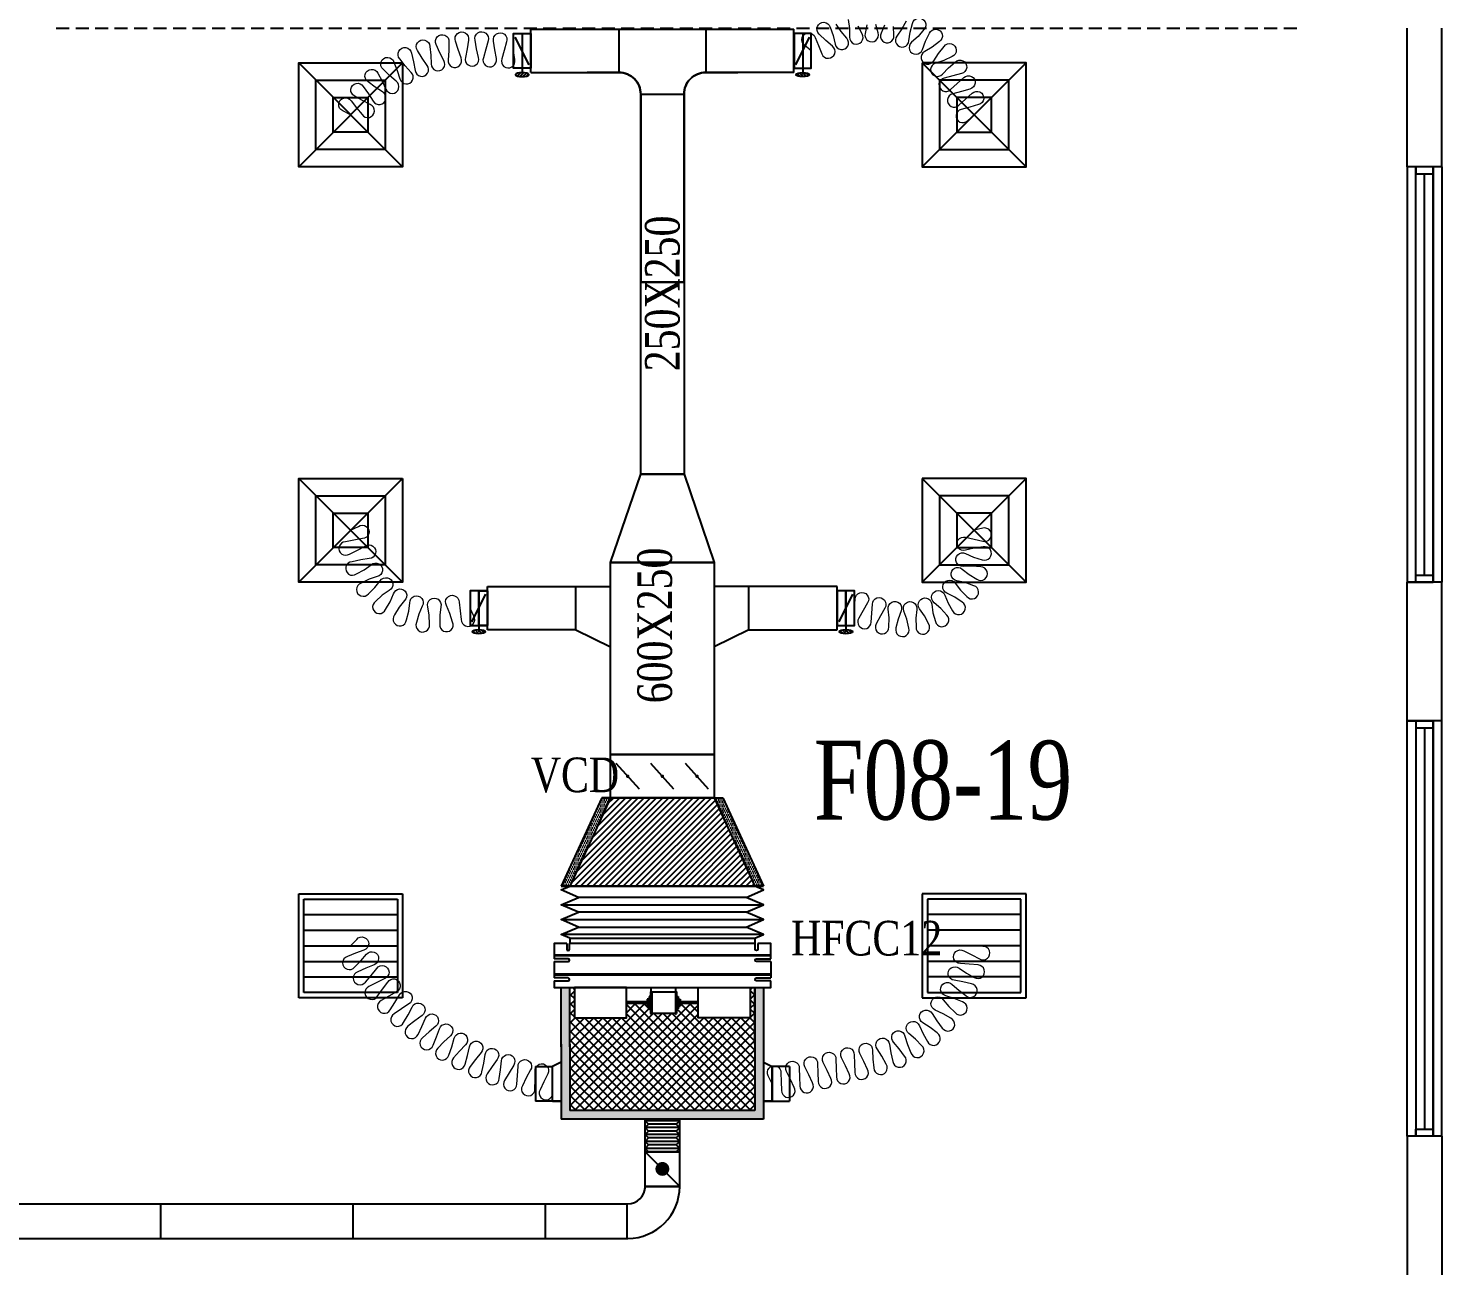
# Model space of a CAD drawing. Header units: metres. Extents: x 352651 to 1421851, y -87441 to -24441.
# Drawn here: x 1014321 to 1022482, y -48460 to -41260 of the extents above; entities that cross this region are included whole.
import ezdxf

# ---------------------------------------------------------------- set-up
doc = ezdxf.new("R2010")
doc.units = ezdxf.units.M
doc.header["$LTSCALE"] = 300
doc.header["$MEASUREMENT"] = 0
doc.linetypes.add('DASHED2', pattern=[0.375, 0.25, -0.125])
for name, color, linetype in [('bat noi mem', 4, 'CONTINUOUS'), ('CUA', 8, 'CONTINUOUS'), ('CUAGIO', 2, 'CONTINUOUS'), ('KHUAT', 8, 'DASHED2'), ('KT', 1, 'CONTINUOUS'), ('THAY', 9, 'CONTINUOUS'), ('thiet bi', 11, 'CONTINUOUS'), ('TUONG', 7, 'CONTINUOUS')]:
    doc.layers.add(name, color=color, linetype=linetype)
doc.layers.add('noi mem', color=5, linetype='BATTING', lineweight=0)
doc.styles.add('PHU', font='vntimeh.shx', dxfattribs={"width": 0.8})
doc.styles.add('ROMANS', font='romans.shx', dxfattribs={"width": 0.75, "bigfont": 'romancvn.shx'})
doc.linetypes.add('BATTING', pattern='A,0.0001,-0.1,[134,ltypeshp.shx,S=0.1,R=0,X=-0.1,Y=0],-0.2,[134,ltypeshp.shx,S=0.1,R=180,X=0.1,Y=0],-0.1', length=0.4001)
pattern_1 = [(0, (556795.674, -331490.506), (6.25, 12.5), [0, -12.5])]

# ---------------------------------------------------------------- blocks, each defined once
blk = doc.blocks.new('SAD')
at = {"layer": 'CUAGIO', "color": 8}
for p, q in [((-300, -300), (300, 300)), ((300, -300), (-300, 300))]:
    blk.add_line(p, q, dxfattribs=at)
at = {"layer": 'CUAGIO'}
blk.add_lwpolyline([(300, -300), (300, 300), (-300, 300), (-300, -300)], close=True, dxfattribs=at)
at = {"layer": 'CUAGIO', "color": 8}
for points in [[(200, -200), (200, 200), (-200, 200), (-200, -200)], [(100, -100), (100, 100), (-100, 100), (-100, -100)]]:
    blk.add_lwpolyline(points, close=True, dxfattribs=at)
blk = doc.blocks.new('SAG')
at = {"layer": 'CUAGIO'}
for p, q in [((-300, 300), (-300, -300)), ((300, 300), (-300, 300)), ((300, -300), (300, 300)), ((-300, -300), (300, -300))]:
    blk.add_line(p, q, dxfattribs=at)
at = {"layer": 'CUAGIO', "color": 8}
for p, q in [((-270, 270), (-270, -270)), ((270, 270), (-270, 270)), ((-180, -270), (-180, 270)), ((-90, -270), (-90, 270)), ((0, -270), (0, 270)), ((90, -270), (90, 270)), ((180, -270), (180, 270)), ((270, -270), (270, 270)), ((-270, -270), (270, -270))]:
    blk.add_line(p, q, dxfattribs=at)
blk = doc.blocks.new('1-van gio D200')
at = {"layer": 'CUAGIO'}
h = blk.add_hatch(dxfattribs=at)
h.set_pattern_fill('ANSI31', color=256, scale=100, style=0)
edge = h.paths.add_edge_path()
edge.add_ellipse((486127, -58494), major_axis=(-38.1, 0), ratio=0.310482, start_angle=0, end_angle=360, ccw=False)
for p, q in [((486127, -58257.4), (486127, -58494)), ((486167, -58437.3), (486087.1, -58277.5))]:
    blk.add_line(p, q, dxfattribs=at)
at = {"layer": 'CUAGIO', "const_width": 3}
for points in [[(486127, -58457.4), (486177, -58457.4), (486177, -58257.4), (486077, -58257.4), (486077, -58457.4), (486127, -58457.4)], [(486127, -58257.4), (486127, -58494)], [(486167, -58437.3), (486087.1, -58277.5)]]:
    blk.add_lwpolyline(points, dxfattribs=at)
at = {"layer": 'CUAGIO'}
blk.add_lwpolyline([(486177, -58457.4), (486077, -58457.4), (486077, -58257.4), (486177, -58257.4)], close=True, dxfattribs=at)
at = {"layer": 'CUAGIO', "const_width": 5.35}
blk.add_lwpolyline([(486130.7, -58357.4, -1), (486123.3, -58357.4, -1)], format="xyb", close=True, dxfattribs=at)
at = {"layer": 'CUAGIO', "extrusion": (0, 0, -1)}
blk.add_ellipse((486127, -58494), major_axis=(-38.1, 0), ratio=0.310482, start_param=-1.570796, end_param=4.712389, dxfattribs=at)

msp = doc.modelspace()

# ---------------------------------------------------------------- hatches: boundary and pattern name
at = {"layer": 'CUAGIO'}
h = msp.add_hatch(dxfattribs=at)
h.set_pattern_fill('DOTS', color=256, scale=200, style=0)
h.set_pattern_definition(pattern_1)
h.paths.add_polyline_path([(1017448.6, -46215.4), (1017398.6, -46215.4), (1017632.1, -45705.4), (1017682.1, -45705.4)])
h = msp.add_hatch(dxfattribs=at)
h.set_pattern_fill('ANSI31', color=256, scale=200, style=0)
h.set_pattern_definition([(45, (174941.88, -89186.35), (-17.6776695, 17.6776695), [])])
h.paths.add_polyline_path([(1018282.1, -45705.4), (1017682.1, -45705.4), (1017448.6, -46215.4), (1018515.6, -46215.4)])
h = msp.add_hatch(dxfattribs=at)
h.set_pattern_fill('DOTS', color=256, scale=200, style=0)
h.set_pattern_definition(pattern_1)
h.paths.add_polyline_path([(1018282.1, -45705.4), (1018332.1, -45705.4), (1018565.6, -46215.4), (1018515.6, -46215.4)])
h = msp.add_hatch(dxfattribs=at)
h.set_pattern_fill('DOTS', color=2, scale=200, style=0)
h.set_pattern_definition([(0, (466888.366, 9924.605), (6.25, 12.5), [0, -12.5])])
h.paths.add_polyline_path([(1018565.6, -46800.9), (1018515.6, -46800.9), (1018515.6, -47510.9), (1017448.6, -47510.9), (1017448.6, -47128.2), (1017448.6, -46800.9), (1017398.6, -46800.9), (1017398.6, -47143.2), (1017398.6, -47560.9), (1018565.6, -47560.9)])
at = {"layer": 'CUAGIO', "ltscale": 1.5}
h = msp.add_hatch(dxfattribs=at)
h.set_pattern_fill('ANSI37', color=9, scale=300, angle=360, style=0)
h.set_pattern_definition([(45, (550603.715, -651.24), (-26.5165043, 26.5165043), []), (135, (550603.715, -651.24), (-26.5165043, -26.5165043), [])])
h.paths.add_polyline_path([(1018515.6, -47510.9), (1018515.6, -46800.9), (1018489.6, -46800.9), (1018489.6, -46975.9), (1018189.6, -46975.9), (1018189.6, -46892.9), (1018084.3, -46892.9), (1018084.3, -46908.6), (1018073.8, -46908.6), (1018073.8, -46924.4), (1018063.9, -46924.4), (1018063.9, -46949.3, -1), (1018057.4, -46951.4), (1017921.2, -46951.4, -1), (1017914.8, -46949.3), (1017914.8, -46924.4), (1017904.9, -46924.4), (1017904.9, -46908.6), (1017894.3, -46908.6), (1017894.3, -46892.9), (1017774.7, -46892.9), (1017774.7, -46975.9), (1017474.7, -46975.9), (1017474.7, -46800.9), (1017448.6, -46800.9), (1017448.6, -47143.2), (1017448.6, -47510.9)])

# ---------------------------------------------------------------- linework, layer by layer
at = {"layer": 'bat noi mem'}
for p, q in [((1017448.6, -46215.4), (1018515.6, -46215.4)), ((1018515.6, -46215.4), (1017448.6, -46215.4)), ((1017398.6, -46322.5), (1018565.6, -46322.5)), ((1018465.6, -46279.7), (1017498.6, -46279.7)), ((1017398.6, -46408.2), (1018565.6, -46408.2)), ((1018465.6, -46365.4), (1017498.6, -46365.4)), ((1018565.6, -46493.9), (1017398.6, -46493.9)), ((1017498.6, -46451.1), (1018465.6, -46451.1)), ((1017882.1, -47569.6), (1017890.8, -47560.9)), ((1018082.1, -47569.6), (1017882.1, -47569.6)), ((1017882.1, -47569.6), (1017902.1, -47589.6)), ((1018082.1, -47569.6), (1018062.1, -47589.6)), ((1018082.1, -47569.6), (1018073.4, -47560.9)), ((1017902.1, -47589.6), (1017882.1, -47609.6)), ((1018082.1, -47609.6), (1017882.1, -47609.6)), ((1017882.1, -47609.6), (1017902.1, -47629.6)), ((1017902.1, -47629.6), (1017882.1, -47649.6)), ((1018082.1, -47649.6), (1017882.1, -47649.6)), ((1017882.1, -47649.6), (1017902.1, -47669.6)), ((1018062.1, -47589.6), (1017902.1, -47589.6)), ((1018062.1, -47629.6), (1017902.1, -47629.6)), ((1018062.1, -47589.6), (1018082.1, -47609.6)), ((1018082.1, -47609.6), (1018062.1, -47629.6)), ((1018062.1, -47629.6), (1018082.1, -47649.6)), ((1018082.1, -47649.6), (1018062.1, -47669.6)), ((1017902.1, -47669.6), (1017882.1, -47689.6)), ((1018082.1, -47689.6), (1017882.1, -47689.6)), ((1017882.1, -47689.6), (1017902.1, -47709.6)), ((1017902.1, -47709.6), (1017882.1, -47729.6)), ((1018082.1, -47729.6), (1017882.1, -47729.6)), ((1017882.1, -47729.6), (1017902.1, -47749.6)), ((1018062.1, -47669.6), (1017902.1, -47669.6)), ((1018062.1, -47709.6), (1017902.1, -47709.6)), ((1018062.1, -47669.6), (1018082.1, -47689.6)), ((1018082.1, -47689.6), (1018062.1, -47709.6)), ((1018062.1, -47709.6), (1018082.1, -47729.6)), ((1018082.1, -47729.6), (1018062.1, -47749.6)), ((1018062.1, -47749.6), (1017902.1, -47749.6))]:
    msp.add_line(p, q, dxfattribs=at)
for points in [[(1017448.6, -46515.4), (1017398.6, -46493.9), (1017498.6, -46451.1), (1017398.6, -46408.2), (1017498.6, -46365.4), (1017398.6, -46322.5), (1017498.6, -46279.7), (1017398.6, -46236.8), (1017448.6, -46215.4)], [(1018515.6, -46515.4), (1018565.6, -46493.9), (1018465.6, -46451.1), (1018565.6, -46408.2), (1018465.6, -46365.4), (1018565.6, -46322.5), (1018465.6, -46279.7), (1018565.6, -46236.8), (1018515.6, -46215.4)]]:
    msp.add_lwpolyline(points, dxfattribs=at)
at = {"layer": 'CUA', "linetype": 'Continuous'}
for p, q in [((1022332.1, -44459.6), (1022332.1, -42059.6)), ((1022382.1, -44419.6), (1022382.1, -42099.6)), ((1022432.1, -42059.6), (1022432.1, -44459.6)), ((1022432.1, -44459.6), (1022432.1, -42059.6)), ((1022332.1, -45259.6), (1022332.1, -47659.6)), ((1022432.1, -47659.6), (1022432.1, -45259.6)), ((1022432.1, -45259.6), (1022432.1, -47659.6)), ((1022382.1, -45299.6), (1022382.1, -47619.6))]:
    msp.add_line(p, q, dxfattribs=at)
for points in [[(1022332.1, -42059.6), (1022332.1, -42099.6), (1022432.1, -42099.6), (1022432.1, -42059.6)], [(1022332.1, -44459.6), (1022332.1, -44419.6), (1022432.1, -44419.6), (1022432.1, -44459.6)], [(1022332.1, -45259.6), (1022332.1, -45299.6), (1022432.1, -45299.6), (1022432.1, -45259.6)], [(1022332.1, -47659.6), (1022332.1, -47619.6), (1022432.1, -47619.6), (1022432.1, -47659.6)]]:
    msp.add_lwpolyline(points, close=True, dxfattribs=at)
at = {"layer": 'CUAGIO'}
for p, q in [((1017222.1, -41515.4), (1017222.1, -41265.4)), ((1017732.1, -41515.4), (1017732.1, -41265.4)), ((1018232.1, -41265.4), (1018232.1, -41515.4)), ((1018742.1, -41515.4), (1018742.1, -41265.4)), ((1017857.1, -41640.4), (1018107.1, -41640.4)), ((1016972.1, -44733.5), (1016972.1, -44483.5)), ((1016972.1, -44483.5), (1017682.1, -44483.5)), ((1017482.1, -44733.5), (1017482.1, -44483.5)), ((1018992.1, -44483.5), (1018282.1, -44483.5)), ((1018482.1, -44733.5), (1018482.1, -44483.5)), ((1018992.1, -44733.5), (1018992.1, -44483.5)), ((1017482.1, -44733.5), (1016972.1, -44733.5)), ((1017482.1, -44733.5), (1017682.1, -44833.5)), ((1018482.1, -44733.5), (1018282.1, -44833.5)), ((1018482.1, -44733.5), (1018992.1, -44733.5)), ((1018282.1, -45455.4), (1017682.1, -45455.4)), ((1017849.1, -45654.7), (1017715.2, -45506.1)), ((1018049.1, -45654.7), (1017915.2, -45506.1)), ((1018249.1, -45654.7), (1018115.2, -45506.1)), ((1017632.1, -45705.4), (1017398.6, -46215.4)), ((1017682.1, -45705.4), (1017448.6, -46215.4)), ((1017682.1, -45705.4), (1017632.1, -45705.4)), ((1017632.1, -45705.4), (1018332.1, -45705.4)), ((1017682.1, -45705.4), (1017632.1, -45705.4)), ((1018282.1, -45705.4), (1018515.6, -46215.4)), ((1018282.1, -45705.4), (1018332.1, -45705.4)), ((1018282.1, -45705.4), (1018332.1, -45705.4)), ((1018332.1, -45705.4), (1018565.6, -46215.4)), ((1018565.6, -46215.4), (1017398.6, -46215.4)), ((1017398.6, -46215.4), (1018565.6, -46215.4)), ((1017448.6, -46215.4), (1018515.6, -46215.4)), ((1018515.6, -46215.4), (1017448.6, -46215.4)), ((1017398.6, -47143.2), (1017398.6, -46800.9)), ((1017448.6, -47143.2), (1017448.6, -46800.9)), ((1018515.6, -47128.2), (1018515.6, -46800.9)), ((1017398.6, -47128.2), (1017398.6, -47560.9)), ((1017448.6, -47128.2), (1017448.6, -47510.9)), ((1018515.6, -47128.2), (1018515.6, -47509.1)), ((1017248.9, -47256.9), (1017248.9, -47456.9)), ((1017348.6, -47456.9), (1017348.6, -47256.9)), ((1017348.6, -47456.9), (1017348.6, -47256.9)), ((1018615.6, -47256.9), (1018615.6, -47456.9)), ((1018615.6, -47456.9), (1018615.6, -47256.9)), ((1018715.3, -47256.9), (1018715.3, -47456.9)), ((1017348.6, -47456.9), (1017248.9, -47456.9)), ((1018615.6, -47456.9), (1018715.3, -47456.9)), ((1017882.1, -47749.6), (1018082.1, -47949.6)), ((1017882.1, -47963.5), (1017882.1, -47752.6)), ((1018082.1, -47963.5), (1018082.1, -47752.6)), ((1018082.1, -47963.5), (1018082.1, -47752.6)), ((1018082.1, -47949.6), (1017882.1, -47949.6)), ((1007607.1, -48049.6), (1017782.1, -48049.6)), ((1015087.1, -48249.6), (1015087.1, -48049.6)), ((1016197.1, -48249.6), (1016197.1, -48049.6)), ((1017307.1, -48250.9), (1017307.1, -48050.9)), ((1017778, -48249.6), (1017778, -48049.6)), ((1010647.1, -48249.6), (1017782.1, -48249.6))]:
    msp.add_line(p, q, dxfattribs=at)
at = {"layer": 'CUAGIO', "ltscale": 1.5}
msp.add_line((1017222.1, -41265.4), (1018742.1, -41265.4), dxfattribs=at)
at = {"layer": 'CUAGIO', "color": 2}
for p, q in [((1018515.6, -46800.9), (1018515.6, -47510.9)), ((1018565.6, -46800.9), (1018565.6, -47560.9)), ((1018565.6, -47560.9), (1017398.6, -47560.9)), ((1018515.6, -47510.9), (1017448.6, -47510.9)), ((1017882.1, -47950.9), (1017882.1, -47560.9)), ((1018082.1, -47950.9), (1018082.1, -47560.9)), ((1017882.1, -47749.6), (1018082.1, -47749.6)), ((1017882.1, -47949.6), (1018082.1, -47949.6))]:
    msp.add_line(p, q, dxfattribs=at)
at = {"layer": 'CUAGIO'}
for points in [[(1017222.1, -41515.4), (1017732.1, -41515.4, -0.414214), (1017857.1, -41640.4), (1017857.1, -42725.4), (1018107.1, -42725.4), (1018107.1, -41640.4, -0.414214), (1018232.1, -41515.4), (1018417.1, -41515.4)], [(1018742.1, -41515.4), (1018232.1, -41515.4, 0.414214), (1018107.1, -41640.4), (1018107.1, -42725.4), (1017857.1, -42725.4), (1017857.1, -41640.4, 0.414214), (1017732.1, -41515.4), (1017547.1, -41515.4)]]:
    msp.add_lwpolyline(points, format="xyb", dxfattribs=at)
for points in [[(1017857.1, -43835.4), (1017857.1, -42725.4), (1018107.1, -42725.4), (1018107.1, -43835.4)], [(1018282.1, -44345.4), (1017682.1, -44345.4), (1017857.1, -43835.4), (1018107.1, -43835.4)], [(1016972.1, -44708.5), (1016922.1, -44708.5), (1016922.1, -44508.5), (1016972.1, -44508.5)], [(1018992.1, -44708.5), (1019042.1, -44708.5), (1019042.1, -44508.5), (1018992.1, -44508.5)], [(1017682.1, -45455.4), (1018282.1, -45455.4), (1018282.1, -45705.4), (1017682.1, -45705.4)]]:
    msp.add_lwpolyline(points, close=True, dxfattribs=at)
at = {"layer": 'CUAGIO', "color": 2}
msp.add_lwpolyline([(1017682.1, -44345.4), (1018282.1, -44345.4), (1018282.1, -45455.4), (1017682.1, -45455.4)], close=True, dxfattribs=at)
at = {"layer": 'CUAGIO'}
for points, const_width in [([(1017777.1, -45580.4, 1), (1017787.1, -45580.4, 1)], 10), ([(1017977.1, -45580.4, 1), (1017987.1, -45580.4, 1)], 10), ([(1018177.1, -45580.4, 1), (1018187.1, -45580.4, 1)], 10), ([(1017962.1, -47848.3, 1), (1018002.1, -47848.3, 1)], 40)]:
    msp.add_lwpolyline(points, format="xyb", close=True, dxfattribs=dict(at, const_width=const_width))
for points in [[(1017398.6, -47231.7), (1017348.6, -47256.9)], [(1018565.6, -47231.7), (1018615.6, -47256.9)], [(1017248.9, -47256.9), (1017348.6, -47256.9)], [(1018715.3, -47256.9), (1018615.6, -47256.9)], [(1017398.6, -47456.9), (1017348.6, -47456.9)], [(1017348.6, -47456.9), (1017398.6, -47456.9)], [(1018565.6, -47456.9), (1018615.6, -47456.9)], [(1018615.6, -47456.9), (1018565.6, -47456.9)]]:
    msp.add_lwpolyline(points, dxfattribs=at)
for radius in [100, 300]:
    msp.add_arc((1017782.1, -47949.6), radius, 270, 0, dxfattribs=at)
at = {"layer": 'KHUAT'}
msp.add_line((1014482.1, -41259.6), (1021682.1, -41259.6), dxfattribs=at)
at = {"layer": 'noi mem', "linetype": 'ByBlock', "ltscale": 1.5}
for points in [[(1019055.3, -41209), (1019062.1, -41260.6), (1019063.1, -41311.3, 1.333333), (1019135.7, -41292.4), (1019111.8, -41247.7)], [(1019390.2, -41217.8), (1019365.2, -41263.4), (1019335.9, -41304.8, 1.333333), (1019405.6, -41332.6), (1019412.9, -41282.4), (1019426, -41232.1, -1.333333), (1019492.4, -41267), (1019458.3, -41306.3), (1019421, -41340.7, 1.333333), (1019483.2, -41382.5), (1019500.9, -41335), (1019524.4, -41288.5, -1.333333), (1019581.9, -41336.6), (1019540.3, -41367.9), (1019496.6, -41393.7, 1.333333), (1019548.7, -41447.6), (1019576, -41404.8), (1019608.6, -41364.3, -1.333333), (1019654.8, -41423.5), (1019607.5, -41445.3), (1019559.4, -41461.3, 1.333333), (1019599, -41525), (1019634.7, -41488.9), (1019672.9, -41454.6, -1.333333), (1019708.8, -41520.5), (1019659.2, -41534), (1019609.7, -41547.6, 1.333333), (1019645.6, -41613.4), (1019683.8, -41579.1), (1019722.1, -41544.8, -1.333333), (1019758, -41610.7), (1019708.4, -41624.2), (1019658.8, -41637.8, 1.333333), (1019694.7, -41703.6), (1019733, -41669.4), (1019771.2, -41635.1, -1.333333), (1019807.1, -41700.9), (1019757.6, -41714.5), (1019708, -41728, 1.333333), (1019743.9, -41793.9), (1019782.1, -41759.6)], [(1016182.1, -41759.6), (1016136.7, -41736.1, -1.333333), (1016184.4, -41678.2), (1016216.1, -41718.4), (1016247.8, -41758.5, 1.333333), (1016295.6, -41700.7), (1016250.1, -41677.2), (1016205.4, -41651.6, -1.333333), (1016255.4, -41595.7), (1016285.7, -41637.4), (1016312.8, -41680.3, 1.333333), (1016366.3, -41627.7), (1016323.8, -41599.9), (1016282.7, -41568.8, -1.333333), (1016339.4, -41519.8), (1016364.2, -41565), (1016385.6, -41611, 1.333333), (1016445.3, -41565.6), (1016406.8, -41532.7), (1016369.9, -41496.6, -1.333333), (1016432.4, -41455.2), (1016451.3, -41503.2), (1016466.6, -41551.5, 1.333333), (1016531.6, -41514.2), (1016497.6, -41476.6), (1016465.6, -41436.1, -1.333333), (1016532.9, -41403), (1016545.5, -41453), (1016554.6, -41502.9, 1.333333), (1016623.8, -41474.2), (1016594.8, -41432.5), (1016568.3, -41388.3, -1.333333), (1016639.3, -41364), (1016645.4, -41415.2), (1016648, -41465.9, 1.333333), (1016720.3, -41446.2), (1016696.9, -41401.2), (1016676.2, -41354, -1.333333), (1016749.7, -41338.9), (1016749.2, -41390.5), (1016745.3, -41441.1, 1.333333), (1016819.6, -41430.8), (1016802.1, -41383.1), (1016787.6, -41333.7, -1.333333), (1016862.4, -41328.1), (1016855.4, -41379.2), (1016845.1, -41428.9, 1.333333), (1016920.1, -41428.1), (1016908.8, -41378.7), (1016900.4, -41328, -1.333333), (1016975.3, -41331.5), (1016962.1, -41381.2), (1016948.5, -41430.5, 1.333333), (1017023.4, -41434.8), (1017015.5, -41384.3), (1017007.6, -41333.7, -1.333333), (1017082.4, -41338), (1017068.8, -41387.3), (1017055.2, -41436.6, 1.333333), (1017130.1, -41440.9), (1017122.1, -41390.4)], [(1018842.1, -41390.4), (1018803.1, -41357, -1.333333), (1018863.6, -41312.7), (1018883.6, -41360), (1018903.6, -41407.4, 1.333333), (1018964.1, -41363.1), (1018925.1, -41329.7), (1018887.7, -41293.6, -1.333333), (1018950.7, -41252.9), (1018968.2, -41301.9), (1018979.9, -41351.3, 1.333333), (1019046.8, -41317.5), (1019014.1, -41278.8), (1018985.1, -41235.6, -1.333333)], [(1019162.6, -41240), (1019152.9, -41289.8, 1.333333), (1019227.8, -41286.5), (1019213.8, -41237.8)], [(1019265.1, -41240.9), (1019245.2, -41287.6, 1.333333), (1019319.1, -41300.1), (1019315.7, -41249.5)], [(1016182.1, -44159.6), (1016227.1, -44136.6, -1.333333), (1016251.2, -44207.6), (1016201.5, -44216.7), (1016151.8, -44225.8, 1.333333), (1016175.8, -44296.8), (1016220.8, -44273.9), (1016265.9, -44250.9, -1.333333), (1016289.9, -44321.9), (1016240.2, -44331), (1016190.1, -44341.3, 1.333333), (1016215.6, -44411.9), (1016260.7, -44387.7), (1016301, -44358.9, -1.333333), (1016335.1, -44425.7), (1016288.2, -44441.4), (1016242.1, -44464.7, 1.333333), (1016285.2, -44526.1), (1016322.8, -44490.8), (1016353.5, -44452, -1.333333), (1016404.7, -44506.8), (1016363.9, -44534.9), (1016326.1, -44569.9, 1.333333), (1016384.3, -44617.1), (1016410.7, -44572.8), (1016429.7, -44527.1, -1.333333), (1016493.9, -44565.7), (1016462.4, -44603.9), (1016435.6, -44648, 1.333333), (1016504.7, -44677.4), (1016517.9, -44627.5), (1016523.5, -44578.3, -1.333333), (1016595.9, -44597.8), (1016576.1, -44643.2), (1016562.5, -44692.9, 1.333333), (1016636.9, -44702.2), (1016635.9, -44650.6), (1016627.8, -44601.8, -1.333333), (1016702.8, -44600.6), (1016696.2, -44649.7), (1016696.8, -44701.3, 1.333333), (1016770.9, -44689.7), (1016755.8, -44640.4), (1016735.7, -44594.3, -1.333333), (1016808.1, -44574.7), (1016814, -44624.7), (1016820.4, -44674.8, 1.333333), (1016892.6, -44654.7), (1016872.1, -44608.5)], [(1019092.1, -44608.5), (1019095.4, -44557.3, -1.333333), (1019167.2, -44578.7), (1019141.8, -44623.3), (1019116.4, -44667.9, 1.333333), (1019188.3, -44689.4), (1019191.5, -44638.2), (1019194.7, -44587, -1.333333), (1019266.6, -44608.4), (1019241.2, -44653), (1019217.2, -44699.2, 1.333333), (1019289.8, -44718.1), (1019291.3, -44666), (1019286.3, -44615.8, -1.333333), (1019360.6, -44625.6), (1019342.7, -44672.9), (1019330.8, -44723.6, 1.333333), (1019405.8, -44724), (1019394.5, -44673.2), (1019377.1, -44625.7, -1.333333), (1019451.5, -44616.7), (1019445.9, -44666.9), (1019447, -44719.1, 1.333333), (1019519.8, -44700.8), (1019496.2, -44654.3), (1019467.5, -44612.7, -1.333333), (1019537.4, -44585.5), (1019544.4, -44635.5), (1019558.5, -44685.7, 1.333333), (1019624.4, -44649.9), (1019589.9, -44610.8), (1019551.8, -44577.6, -1.333333), (1019612.7, -44533.8), (1019632, -44580.5), (1019658.1, -44625.6, 1.333333), (1019713, -44574.5), (1019669.9, -44545.2), (1019624.7, -44522.6, -1.333333), (1019672.8, -44465), (1019703.1, -44505.4), (1019739.7, -44542.6, 1.333333), (1019780.1, -44479.4), (1019731, -44461.8), (1019681.6, -44451.2, -1.333333), (1019713.8, -44383.4), (1019753.3, -44415), (1019797.9, -44441.9, 1.333333), (1019821.4, -44370.7), (1019769.5, -44365.8), (1019719, -44367.8, -1.333333), (1019733.3, -44294.2), (1019779.3, -44314.9), (1019829.3, -44329.9, 1.333333), (1019834.2, -44255), (1019782.7, -44263.2), (1019732.8, -44275.1, -1.333333), (1019732.4, -44200.1), (1019782.5, -44211.4), (1019832.5, -44222.7, 1.333333), (1019832.1, -44147.7), (1019782.1, -44159.6)], [(1016182.1, -46559.6), (1016217.3, -46522.2, -1.333333), (1016259, -46584.5), (1016211.1, -46602.8), (1016163.2, -46621.1, 1.333333), (1016205, -46683.4), (1016240.1, -46646), (1016274.4, -46608.1, -1.333333), (1016317.3, -46669.6), (1016269.9, -46688.7), (1016222.8, -46709.5, 1.333333), (1016267.6, -46769.6), (1016301, -46730.4), (1016332.8, -46690.5, -1.333333), (1016379.5, -46749.1), (1016333.4, -46771.2), (1016287.7, -46794.9, 1.333333), (1016336.2, -46852.1), (1016367, -46810.8), (1016396.3, -46768.9, -1.333333), (1016446.6, -46824.6), (1016402, -46849.5), (1016357.8, -46876, 1.333333), (1016409.9, -46930), (1016438.1, -46886.9), (1016464.6, -46843.3, -1.333333), (1016518.3, -46895.6), (1016475.3, -46923.3), (1016433, -46952.6, 1.333333), (1016488.3, -47003.2), (1016513.7, -46958.4), (1016537.4, -46913.1, -1.333333), (1016594.3, -46962), (1016553.2, -46992.3), (1016512.8, -47024.2, 1.333333), (1016571.2, -47071.3), (1016593.7, -47024.9), (1016614.6, -46978.3, -1.333333), (1016674.4, -47023.5), (1016635.3, -47056.3), (1016596.9, -47090.7, 1.333333), (1016658.2, -47134), (1016677.8, -47086.3), (1016695.6, -47038.4, -1.333333), (1016758.2, -47079.8), (1016721.2, -47115), (1016685.1, -47151.7, 1.333333), (1016749, -47191), (1016765.5, -47142.3), (1016780.3, -47093.4, -1.333333), (1016845.4, -47130.7), (1016810.7, -47168.2), (1016777, -47207.1, 1.333333), (1016843.2, -47242.3), (1016856.6, -47192.6), (1016868.3, -47142.8, -1.333333), (1016935.6, -47176), (1016903.3, -47215.6), (1016872.1, -47256.5, 1.333333), (1016940.5, -47287.5), (1016950.7, -47237.1), (1016959.3, -47186.7, -1.333333), (1017028.5, -47215.5), (1016998.8, -47257), (1016970.2, -47299.9, 1.333333), (1017040.4, -47326.5), (1017047.4, -47275.5), (1017052.8, -47224.7, -1.333333), (1017123.7, -47249.1), (1017096.7, -47292.4), (1017070.9, -47337, 1.333333), (1017142.5, -47359.1), (1017146.4, -47307.8), (1017148.5, -47256.7, -1.333333), (1017220.8, -47276.6), (1017196.6, -47321.6), (1017173.6, -47367.7, 1.333333), (1017246.5, -47385.3), (1017247.2, -47333.8), (1017247.1, -47282.5, -1.333333), (1017320.2, -47299.2), (1017297.9, -47345.4), (1017275.6, -47391.5, 1.333333), (1017348.7, -47408.2), (1017348.6, -47356.9)], [(1018615.6, -47356.9), (1018593.8, -47310.8, -1.333333), (1018666.6, -47292.9), (1018668.6, -47343.9), (1018670.5, -47394.9, 1.333333), (1018743.4, -47377.1), (1018721.5, -47331), (1018699.6, -47284.8, -1.333333), (1018772.4, -47267), (1018774.4, -47318), (1018776.4, -47369, 1.333333), (1018849.2, -47351.1), (1018827.3, -47305), (1018805.4, -47258.8, -1.333333), (1018878.3, -47241), (1018880.2, -47292), (1018882.2, -47343, 1.333333), (1018955, -47325.1), (1018933.2, -47279), (1018911.3, -47232.9, -1.333333), (1018984.1, -47215), (1018986.1, -47266), (1018988, -47317, 1.333333), (1019060.9, -47299.1), (1019039, -47253), (1019017.1, -47206.9, -1.333333), (1019089.9, -47189), (1019091.9, -47240), (1019093.9, -47291, 1.333333), (1019166.7, -47273.1), (1019144.8, -47227), (1019122.8, -47181, -1.333333), (1019195.6, -47162.9), (1019197.7, -47213.8), (1019202.6, -47265.1, 1.333333), (1019274.4, -47243.2), (1019249.8, -47197.9), (1019222.5, -47155.3, -1.333333), (1019292.6, -47128.5), (1019300.7, -47178.4), (1019312.6, -47228.5, 1.333333), (1019380.7, -47197), (1019350.1, -47155.5), (1019317.2, -47117.1, -1.333333), (1019382.9, -47080.9), (1019397.8, -47129.2), (1019416.5, -47177.2, 1.333333), (1019479.6, -47136.6), (1019443.6, -47099.7), (1019405.8, -47066.2, -1.333333), (1019465.9, -47021.3), (1019487.3, -47067.1), (1019512.4, -47112.1, 1.333333), (1019569.3, -47063.2), (1019528.6, -47031.6), (1019486.5, -47003.6, -1.333333), (1019539.9, -46950.9), (1019567.4, -46993.4), (1019598.4, -47034.4, 1.333333), (1019648, -46978.2), (1019603.4, -46952.5), (1019557.8, -46930.5, -1.333333), (1019603.5, -46871), (1019636.5, -46909.2), (1019673, -46945.7, 1.333333), (1019714.4, -46883.1), (1019666.6, -46863.8), (1019618.5, -46848.3, -1.333333), (1019655.5, -46783.1), (1019693.5, -46816.4), (1019734.6, -46847.5, 1.333333), (1019767, -46779.9), (1019717, -46767.3), (1019667.2, -46758.6, -1.333333), (1019694.9, -46688.9), (1019737.2, -46716.7), (1019782.1, -46741.8, 1.333333), (1019804.9, -46670.4), (1019753.7, -46664.8), (1019702.8, -46661.6, -1.333333), (1019722.4, -46589.2), (1019768, -46612.2), (1019813.6, -46635.1, 1.333333), (1019833.1, -46562.7), (1019782.1, -46559.6)]]:
    msp.add_lwpolyline(points, format="xyb", dxfattribs=at)
at = {"layer": 'THAY', "linetype": 'Continuous'}
for p, q in [((1022482.1, -42059.6), (1022482.1, -44459.6)), ((1022482.1, -47659.6), (1022482.1, -45259.6))]:
    msp.add_line(p, q, dxfattribs=at)
for points in [[(1022282.1, -42059.6), (1022282.1, -44459.6), (1022432.1, -44459.6), (1022432.1, -42059.6)], [(1022282.1, -47659.6), (1022282.1, -45259.6), (1022432.1, -45259.6), (1022432.1, -47659.6)]]:
    msp.add_lwpolyline(points, close=True, dxfattribs=at)
at = {"layer": 'thiet bi'}
for p, q in [((1017448.6, -46515.4), (1018515.6, -46515.4)), ((1017448.6, -46515.4), (1017448.6, -46546.9)), ((1018515.6, -46515.4), (1018515.6, -46546.9)), ((1018607.6, -46612.9), (1017356.6, -46612.9)), ((1018607.6, -46617.9), (1017356.6, -46617.9)), ((1018607.6, -46723.9), (1017356.6, -46723.9)), ((1018607.6, -46728.9), (1017356.6, -46728.9)), ((1017918, -46823), (1017918, -46800.9)), ((1017921.2, -46825.3), (1017921.2, -46951.4)), ((1018057.4, -46825.3), (1018057.4, -46951.4)), ((1018060.7, -46823), (1018060.7, -46800.9)), ((1017894.3, -46883.8), (1017774.7, -46883.8)), ((1017774.7, -46883.8), (1017774.7, -46892.9)), ((1017894.3, -46892.9), (1017774.7, -46892.9)), ((1017904.9, -46868.2), (1017894.3, -46868.2)), ((1017894.3, -46868.2), (1017894.3, -46908.6)), ((1017904.9, -46908.6), (1017894.3, -46908.6)), ((1017914.8, -46852.4), (1017904.9, -46852.4)), ((1017904.9, -46852.4), (1017904.9, -46924.4)), ((1017914.8, -46924.4), (1017904.9, -46924.4)), ((1018063.9, -46852.4), (1018073.8, -46852.4)), ((1018063.9, -46924.4), (1018073.8, -46924.4)), ((1018073.8, -46852.4), (1018073.8, -46924.4)), ((1018073.8, -46868.2), (1018084.3, -46868.2)), ((1018073.8, -46908.6), (1018084.3, -46908.6)), ((1018084.3, -46868.2), (1018084.3, -46908.6)), ((1018189.6, -46883.8), (1018084.3, -46883.8)), ((1018189.6, -46892.9), (1018084.3, -46892.9))]:
    msp.add_line(p, q, dxfattribs=at)
for points in [[(1017430.6, -46546.9), (1017356.6, -46546.9), (1017356.6, -46634.4)], [(1018517.6, -46546.9), (1017446.6, -46546.9)], [(1018607.6, -46634.4), (1018607.6, -46546.9), (1018533.6, -46546.9)], [(1017356.6, -46650.4), (1017356.6, -46745.4)], [(1018607.6, -46650.4), (1018607.6, -46745.4)], [(1017356.6, -46761.4), (1017356.6, -46800.9), (1018607.6, -46800.9), (1018607.6, -46761.4)]]:
    msp.add_lwpolyline(points, dxfattribs=at)
for points in [[(1017430.6, -46546.9), (1017430.6, -46578.9, 1), (1017446.6, -46578.9), (1017446.6, -46546.9)], [(1018533.6, -46546.9), (1018533.6, -46578.9, -1), (1018517.6, -46578.9), (1018517.6, -46546.9)], [(1017356.6, -46650.4), (1017438.6, -46650.4, 1), (1017438.6, -46634.4), (1017356.6, -46634.4)], [(1018607.6, -46650.4), (1018525.6, -46650.4, -1), (1018525.6, -46634.4), (1018607.6, -46634.4)], [(1017356.6, -46761.4), (1017438.6, -46761.4, 1), (1017438.6, -46745.4), (1017356.6, -46745.4)], [(1018607.6, -46761.4), (1018525.6, -46761.4, -1), (1018525.6, -46745.4), (1018607.6, -46745.4)]]:
    msp.add_lwpolyline(points, format="xyb", dxfattribs=at)
for points in [[(1017474.7, -46975.9), (1017774.7, -46975.9), (1017774.7, -46800.9), (1017474.7, -46800.9)], [(1018063.9, -46951.4), (1017914.8, -46951.4), (1017914.8, -46825.3), (1018063.9, -46825.3)], [(1018489.6, -46975.9), (1018189.6, -46975.9), (1018189.6, -46800.9), (1018489.6, -46800.9)]]:
    msp.add_lwpolyline(points, close=True, dxfattribs=at)
for centre, start, end in [((1017918, -46826.4), 18.04953, 161.95047), ((1018060.7, -46826.4), 18.04953, 161.95047), ((1017918, -46950.4), 198.04953, 341.95047), ((1018060.7, -46950.4), 198.04953, 341.95047)]:
    msp.add_arc(centre, 3.41, start, end, dxfattribs=at)
at = {"layer": 'TUONG'}
for p, q in [((1022282.1, -42059.6), (1022282.1, -41259.6)), ((1022482.1, -42059.6), (1022482.1, -41259.6)), ((1022482.1, -42059.6), (1022282.1, -42059.6)), ((1022282.1, -45259.6), (1022282.1, -44459.6)), ((1022482.1, -44459.6), (1022282.1, -44459.6)), ((1022482.1, -45259.6), (1022482.1, -44459.6)), ((1022482.1, -45259.6), (1022282.1, -45259.6)), ((1022282.1, -47659.6), (1022282.1, -48459.6)), ((1022482.1, -47659.6), (1022282.1, -47659.6)), ((1022482.1, -47659.6), (1022482.1, -48459.6))]:
    msp.add_line(p, q, dxfattribs=at)

# ---------------------------------------------------------------- block references
at = {"layer": 'CUAGIO'}
msp.add_blockref('1-van gio D200', (531045.1, 16967), dxfattribs=at)
at = {"layer": 'CUAGIO', "xscale": -1}
for p in [(1504919.2, 16967), (1503049.2, 13748.9), (1505169.2, 13748.9)]:
    msp.add_blockref('1-van gio D200', p, dxfattribs=at)
for name, p, rotation in [('SAD', (1016182.1, -41759.6), 180), ('SAD', (1016182.1, -44159.6), 180), ('SAG', (1016182.1, -46559.6), 270)]:
    msp.add_blockref(name, p, dxfattribs=dict(at, rotation=rotation))
at = {"layer": 'CUAGIO'}
for name, p, rotation in [('SAD', (1019782.1, -41759.6), 180), ('SAD', (1019782.1, -44159.6), 180), ('SAG', (1019782.1, -46559.6), 90)]:
    msp.add_blockref(name, p, dxfattribs=dict(at, rotation=rotation))

# ---------------------------------------------------------------- texts
at = {"layer": 'CUAGIO', "color": 2, "char_height": 200, "attachment_point": 1, "rotation": 90, "style": 'PHU'}
for s, insert, width in [('250x250', (1017881.8, -43241), 788.836), ('600x250', (1017837.4, -45158.8), 1155.253)]:
    msp.add_mtext(s, dxfattribs=dict(at, insert=insert, width=width))
at = {"layer": 'CUAGIO', "color": 2, "char_height": 200, "attachment_point": 1, "style": 'PHU'}
for s, insert, width in [('VCD', (1017222.4, -45472), 439.881), ('hfcc12', (1018724.9, -46415.3), 924.737)]:
    msp.add_mtext(s, dxfattribs=dict(at, insert=insert, width=width))
at = {"layer": 'KT', "ltscale": 1.5, "insert": (1018855.9, -45374), "char_height": 456.096, "width": 2517.297, "attachment_point": 1, "style": 'ROMANS'}
msp.add_mtext('{\\fTimes New Roman|b0|i0|c0|p18;F08-19}', dxfattribs=at)

doc.saveas('drawing.dxf')
